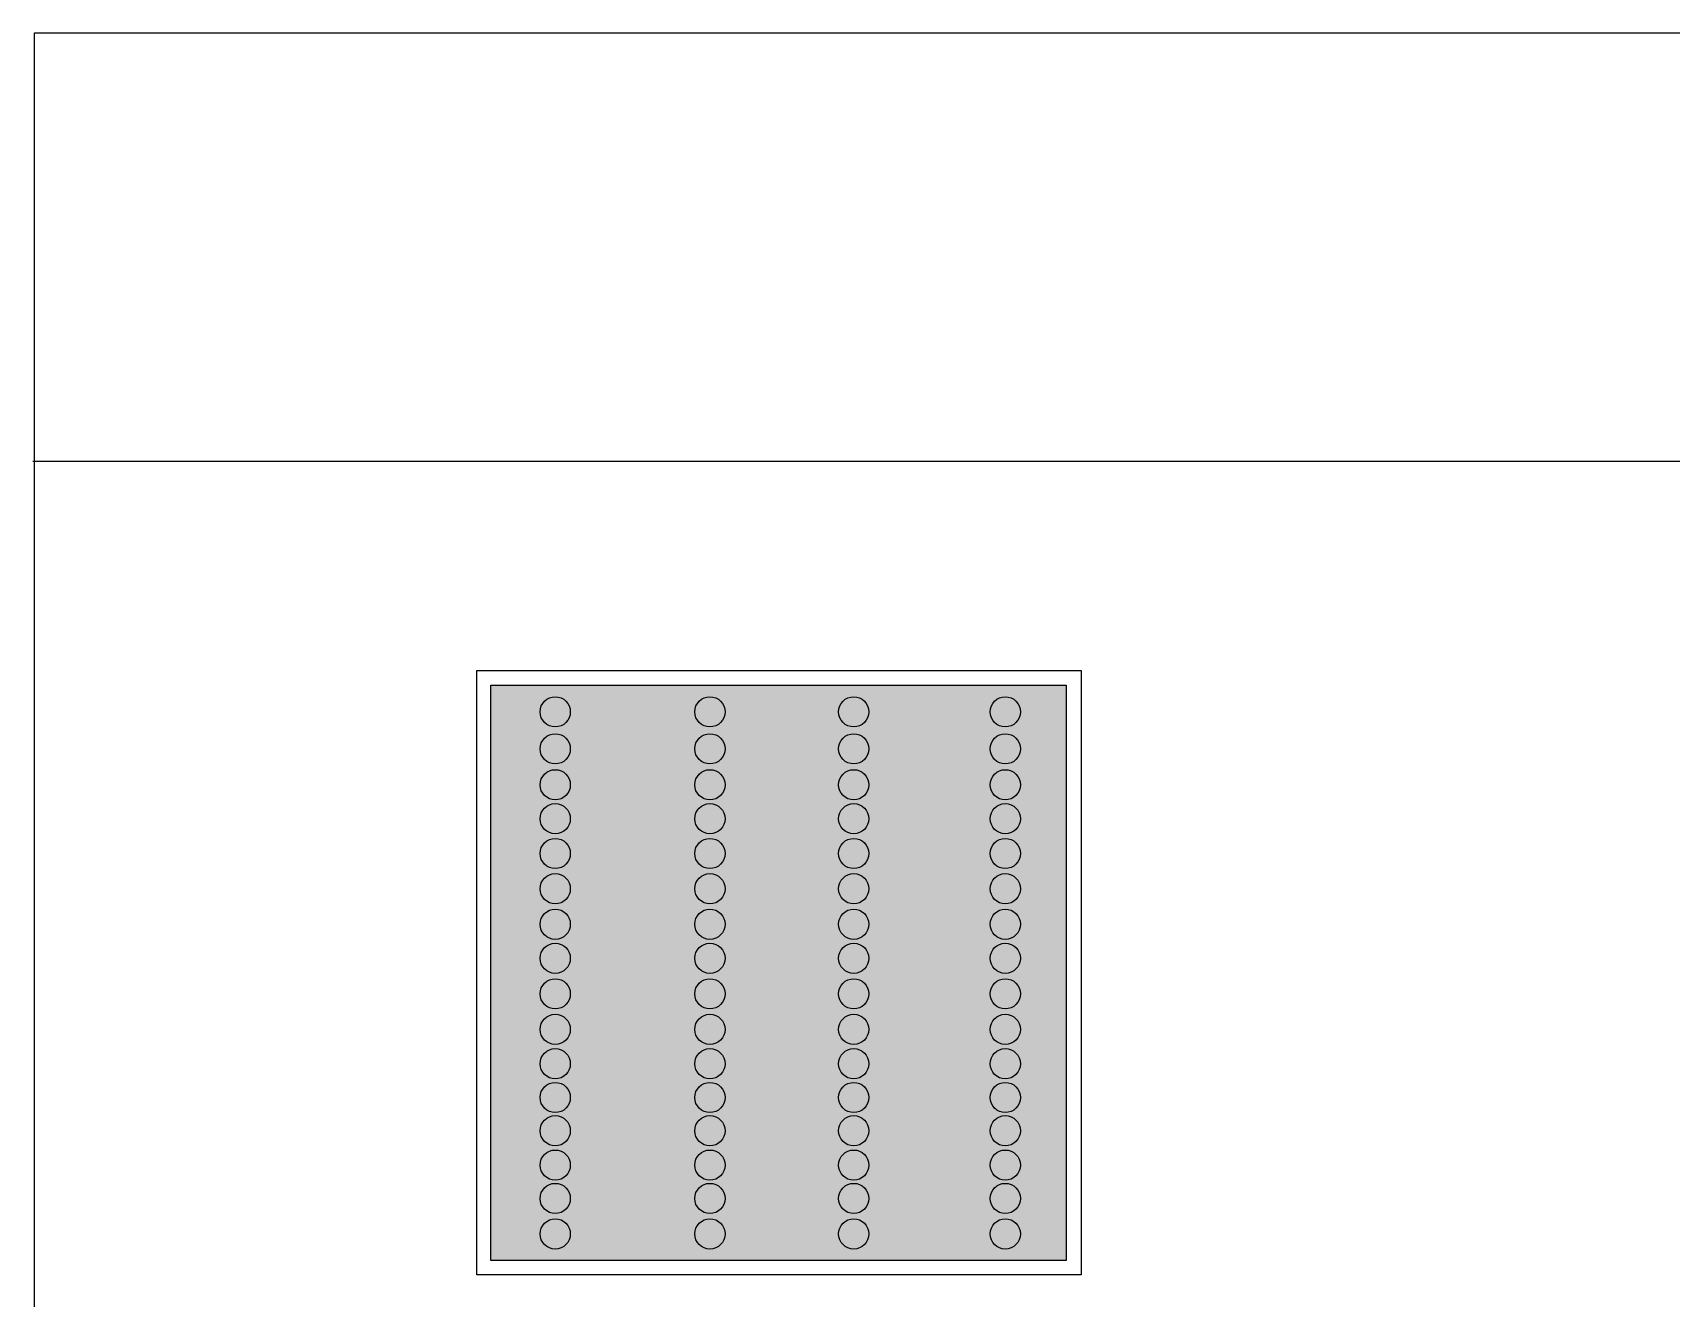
# Model space of a CAD drawing. Header units: metres. Extents: x 0 to 132, y -109 to 310.
# Drawn here: x 113.633 to 115.26, y 188.161 to 189.417 of the extents above; entities that cross this region are included whole.
import ezdxf

# ---------------------------------------------------------------- set-up
doc = ezdxf.new("R2010")
doc.units = ezdxf.units.M
doc.header["$LTSCALE"] = 0.036
doc.layers.add('elec text', color=20, linetype='Continuous')
doc.layers.add('HLEK_FL001_SYMBOLS', color=230, linetype='Continuous')

# ---------------------------------------------------------------- blocks, each defined once
blk = doc.blocks.new('panel led 4x16W 60x60cm acrylic')
at = {"layer": 'HLEK_FL001_SYMBOLS', "linetype": 'Continuous', "lineweight": 0}
h = blk.add_hatch(color=201, dxfattribs=at)
h.dxf.hatch_style = 1
h.paths.add_polyline_path([(45.4184, 65.5575), (45.4184, 64.9863), (45.9896, 64.9863), (45.9896, 65.5575)])
h.paths.add_polyline_path([(45.6208, 65.3554, -1), (45.6508, 65.3554, -1)], flags=16)
h.paths.add_polyline_path([(45.6208, 65.3904, -1), (45.6508, 65.3904, -1)], flags=16)
h.paths.add_polyline_path([(45.7936, 65.3554, -1), (45.7636, 65.3554, -1)], flags=16)
h.paths.add_polyline_path([(45.7636, 65.3904, -1), (45.7936, 65.3904, -1)], flags=16)
h.paths.add_polyline_path([(45.6508, 65.3202, -1), (45.6208, 65.3202, -1)], flags=16)
h.paths.add_polyline_path([(45.7936, 65.3202, -1), (45.7636, 65.3202, -1)], flags=16)
h.paths.add_polyline_path([(45.6208, 65.4249, -1), (45.6508, 65.4249, -1)], flags=16)
h.paths.add_polyline_path([(45.7636, 65.4249, -1), (45.7936, 65.4249, -1)], flags=16)
h.paths.add_polyline_path([(45.6508, 65.2864, -1), (45.6208, 65.2864, -1)], flags=16)
h.paths.add_polyline_path([(45.7936, 65.2864, -1), (45.7636, 65.2864, -1)], flags=16)
h.paths.add_polyline_path([(45.6208, 65.4586, -1), (45.6508, 65.4586, -1)], flags=16)
h.paths.add_polyline_path([(45.7636, 65.4586, -1), (45.7936, 65.4586, -1)], flags=16)
h.paths.add_polyline_path([(45.6508, 65.2511, -1), (45.6208, 65.2511, -1)], flags=16)
h.paths.add_polyline_path([(45.7936, 65.2511, -1), (45.7636, 65.2511, -1)], flags=16)
h.paths.add_polyline_path([(45.6208, 65.4943, -1), (45.6508, 65.4943, -1)], flags=16)
h.paths.add_polyline_path([(45.7636, 65.4943, -1), (45.7936, 65.4943, -1)], flags=16)
h.paths.add_polyline_path([(45.6508, 65.2158, -1), (45.6208, 65.2158, -1)], flags=16)
h.paths.add_polyline_path([(45.7936, 65.2158, -1), (45.7636, 65.2158, -1)], flags=16)
h.paths.add_polyline_path([(45.6208, 65.531, -1), (45.6508, 65.531, -1)], flags=16)
h.paths.add_polyline_path([(45.7636, 65.531, -1), (45.7936, 65.531, -1)], flags=16)
h.paths.add_polyline_path([(45.6508, 65.1817, -1), (45.6208, 65.1817, -1)], flags=16)
h.paths.add_polyline_path([(45.7936, 65.1817, -1), (45.7636, 65.1817, -1)], flags=16)
h.paths.add_polyline_path([(45.4672, 65.3554, -1), (45.4972, 65.3554, -1)], flags=16)
h.paths.add_polyline_path([(45.4672, 65.3904, -1), (45.4972, 65.3904, -1)], flags=16)
h.paths.add_polyline_path([(45.4972, 65.3202, -1), (45.4672, 65.3202, -1)], flags=16)
h.paths.add_polyline_path([(45.6508, 65.1482, -1), (45.6208, 65.1482, -1)], flags=16)
h.paths.add_polyline_path([(45.9441, 65.3554, -1), (45.9141, 65.3554, -1)], flags=16)
h.paths.add_polyline_path([(45.9441, 65.3904, -1), (45.9141, 65.3904, -1)], flags=16)
h.paths.add_polyline_path([(45.7936, 65.1482, -1), (45.7636, 65.1482, -1)], flags=16)
h.paths.add_polyline_path([(45.4672, 65.4249, -1), (45.4972, 65.4249, -1)], flags=16)
h.paths.add_polyline_path([(45.9441, 65.3202, -1), (45.9141, 65.3202, -1)], flags=16)
h.paths.add_polyline_path([(45.4972, 65.2864, -1), (45.4672, 65.2864, -1)], flags=16)
h.paths.add_polyline_path([(45.9141, 65.4249, -1), (45.9441, 65.4249, -1)], flags=16)
h.paths.add_polyline_path([(45.9441, 65.2864, -1), (45.9141, 65.2864, -1)], flags=16)
h.paths.add_polyline_path([(45.4672, 65.4586, -1), (45.4972, 65.4586, -1)], flags=16)
h.paths.add_polyline_path([(45.9141, 65.4586, -1), (45.9441, 65.4586, -1)], flags=16)
h.paths.add_polyline_path([(45.4972, 65.2511, -1), (45.4672, 65.2511, -1)], flags=16)
h.paths.add_polyline_path([(45.9441, 65.2511, -1), (45.9141, 65.2511, -1)], flags=16)
h.paths.add_polyline_path([(45.4672, 65.4943, -1), (45.4972, 65.4943, -1)], flags=16)
h.paths.add_polyline_path([(45.6508, 65.1152, -1), (45.6208, 65.1152, -1)], flags=16)
h.paths.add_polyline_path([(45.7936, 65.1152, -1), (45.7636, 65.1152, -1)], flags=16)
h.paths.add_polyline_path([(45.9141, 65.4943, -1), (45.9441, 65.4943, -1)], flags=16)
h.paths.add_polyline_path([(45.4972, 65.2158, -1), (45.4672, 65.2158, -1)], flags=16)
h.paths.add_polyline_path([(45.9441, 65.2158, -1), (45.9141, 65.2158, -1)], flags=16)
h.paths.add_polyline_path([(45.4672, 65.531, -1), (45.4972, 65.531, -1)], flags=16)
h.paths.add_polyline_path([(45.9141, 65.531, -1), (45.9441, 65.531, -1)], flags=16)
h.paths.add_polyline_path([(45.4972, 65.1817, -1), (45.4672, 65.1817, -1)], flags=16)
h.paths.add_polyline_path([(45.9441, 65.1817, -1), (45.9141, 65.1817, -1)], flags=16)
h.paths.add_polyline_path([(45.6508, 65.0811, -1), (45.6208, 65.0811, -1)], flags=16)
h.paths.add_polyline_path([(45.7936, 65.0811, -1), (45.7636, 65.0811, -1)], flags=16)
h.paths.add_polyline_path([(45.4972, 65.1482, -1), (45.4672, 65.1482, -1)], flags=16)
h.paths.add_polyline_path([(45.9441, 65.1482, -1), (45.9141, 65.1482, -1)], flags=16)
h.paths.add_polyline_path([(45.6508, 65.048, -1), (45.6208, 65.048, -1)], flags=16)
h.paths.add_polyline_path([(45.7936, 65.048, -1), (45.7636, 65.048, -1)], flags=16)
h.paths.add_polyline_path([(45.4972, 65.1152, -1), (45.4672, 65.1152, -1)], flags=16)
h.paths.add_polyline_path([(45.9441, 65.1152, -1), (45.9141, 65.1152, -1)], flags=16)
h.paths.add_polyline_path([(45.6508, 65.0128, -1), (45.6208, 65.0128, -1)], flags=16)
h.paths.add_polyline_path([(45.4972, 65.0811, -1), (45.4672, 65.0811, -1)], flags=16)
h.paths.add_polyline_path([(45.7936, 65.0128, -1), (45.7636, 65.0128, -1)], flags=16)
h.paths.add_polyline_path([(45.9441, 65.0811, -1), (45.9141, 65.0811, -1)], flags=16)
h.paths.add_polyline_path([(45.4972, 65.048, -1), (45.4672, 65.048, -1)], flags=16)
h.paths.add_polyline_path([(45.9441, 65.048, -1), (45.9141, 65.048, -1)], flags=16)
h.paths.add_polyline_path([(45.4972, 65.0128, -1), (45.4672, 65.0128, -1)], flags=16)
h.paths.add_polyline_path([(45.9441, 65.0128, -1), (45.9141, 65.0128, -1)], flags=16)
h = blk.add_hatch(color=11, dxfattribs=at)
h.dxf.hatch_style = 1
h.paths.add_polyline_path([(45.4972, 65.531, 1), (45.4672, 65.531, 1)])
h = blk.add_hatch(color=11, dxfattribs=at)
h.dxf.hatch_style = 1
h.paths.add_polyline_path([(45.6508, 65.531, 1), (45.6208, 65.531, 1)])
h = blk.add_hatch(color=11, dxfattribs=at)
h.dxf.hatch_style = 1
h.paths.add_polyline_path([(45.7936, 65.531, 1), (45.7636, 65.531, 1)])
h = blk.add_hatch(color=11, dxfattribs=at)
h.dxf.hatch_style = 1
h.paths.add_polyline_path([(45.9441, 65.531, 1), (45.9141, 65.531, 1)])
h = blk.add_hatch(color=11, dxfattribs=at)
h.dxf.hatch_style = 1
h.paths.add_polyline_path([(45.4972, 65.4943, 1), (45.4672, 65.4943, 1)])
h = blk.add_hatch(color=11, dxfattribs=at)
h.dxf.hatch_style = 1
h.paths.add_polyline_path([(45.6508, 65.4943, 1), (45.6208, 65.4943, 1)])
h = blk.add_hatch(color=11, dxfattribs=at)
h.dxf.hatch_style = 1
h.paths.add_polyline_path([(45.7936, 65.4943, 1), (45.7636, 65.4943, 1)])
h = blk.add_hatch(color=11, dxfattribs=at)
h.dxf.hatch_style = 1
h.paths.add_polyline_path([(45.9441, 65.4943, 1), (45.9141, 65.4943, 1)])
h = blk.add_hatch(color=11, dxfattribs=at)
h.dxf.hatch_style = 1
h.paths.add_polyline_path([(45.4972, 65.4586, 1), (45.4672, 65.4586, 1)])
h = blk.add_hatch(color=11, dxfattribs=at)
h.dxf.hatch_style = 1
h.paths.add_polyline_path([(45.6508, 65.4586, 1), (45.6208, 65.4586, 1)])
h = blk.add_hatch(color=11, dxfattribs=at)
h.dxf.hatch_style = 1
h.paths.add_polyline_path([(45.7936, 65.4586, 1), (45.7636, 65.4586, 1)])
h = blk.add_hatch(color=11, dxfattribs=at)
h.dxf.hatch_style = 1
h.paths.add_polyline_path([(45.9441, 65.4586, 1), (45.9141, 65.4586, 1)])
h = blk.add_hatch(color=11, dxfattribs=at)
h.dxf.hatch_style = 1
h.paths.add_polyline_path([(45.4972, 65.4249, 1), (45.4672, 65.4249, 1)])
h = blk.add_hatch(color=11, dxfattribs=at)
h.dxf.hatch_style = 1
h.paths.add_polyline_path([(45.6508, 65.4249, 1), (45.6208, 65.4249, 1)])
h = blk.add_hatch(color=11, dxfattribs=at)
h.dxf.hatch_style = 1
h.paths.add_polyline_path([(45.7936, 65.4249, 1), (45.7636, 65.4249, 1)])
h = blk.add_hatch(color=11, dxfattribs=at)
h.dxf.hatch_style = 1
h.paths.add_polyline_path([(45.9441, 65.4249, 1), (45.9141, 65.4249, 1)])
h = blk.add_hatch(color=11, dxfattribs=at)
h.dxf.hatch_style = 1
h.paths.add_polyline_path([(45.4972, 65.3904, 1), (45.4672, 65.3904, 1)])
h = blk.add_hatch(color=11, dxfattribs=at)
h.dxf.hatch_style = 1
h.paths.add_polyline_path([(45.6508, 65.3904, 1), (45.6208, 65.3904, 1)])
h = blk.add_hatch(color=11, dxfattribs=at)
h.dxf.hatch_style = 1
h.paths.add_polyline_path([(45.7936, 65.3904, 1), (45.7636, 65.3904, 1)])
h = blk.add_hatch(color=11, dxfattribs=at)
h.dxf.hatch_style = 1
h.paths.add_polyline_path([(45.9441, 65.3904, 1), (45.9141, 65.3904, 1)])
h = blk.add_hatch(color=11, dxfattribs=at)
h.dxf.hatch_style = 1
h.paths.add_polyline_path([(45.4972, 65.3554, 1), (45.4672, 65.3554, 1)])
h = blk.add_hatch(color=11, dxfattribs=at)
h.dxf.hatch_style = 1
h.paths.add_polyline_path([(45.6508, 65.3554, 1), (45.6208, 65.3554, 1)])
h = blk.add_hatch(color=11, dxfattribs=at)
h.dxf.hatch_style = 1
h.paths.add_polyline_path([(45.7936, 65.3554, 1), (45.7636, 65.3554, 1)])
h = blk.add_hatch(color=11, dxfattribs=at)
h.dxf.hatch_style = 1
h.paths.add_polyline_path([(45.9441, 65.3554, 1), (45.9141, 65.3554, 1)])
h = blk.add_hatch(color=11, dxfattribs=at)
h.dxf.hatch_style = 1
h.paths.add_polyline_path([(45.4972, 65.3202, 1), (45.4672, 65.3202, 1)])
h = blk.add_hatch(color=11, dxfattribs=at)
h.dxf.hatch_style = 1
h.paths.add_polyline_path([(45.6508, 65.3202, 1), (45.6208, 65.3202, 1)])
h = blk.add_hatch(color=11, dxfattribs=at)
h.dxf.hatch_style = 1
h.paths.add_polyline_path([(45.7936, 65.3202, 1), (45.7636, 65.3202, 1)])
h = blk.add_hatch(color=11, dxfattribs=at)
h.dxf.hatch_style = 1
h.paths.add_polyline_path([(45.9441, 65.3202, 1), (45.9141, 65.3202, 1)])
h = blk.add_hatch(color=11, dxfattribs=at)
h.dxf.hatch_style = 1
h.paths.add_polyline_path([(45.4972, 65.2864, 1), (45.4672, 65.2864, 1)])
h = blk.add_hatch(color=11, dxfattribs=at)
h.dxf.hatch_style = 1
h.paths.add_polyline_path([(45.6508, 65.2864, 1), (45.6208, 65.2864, 1)])
h = blk.add_hatch(color=11, dxfattribs=at)
h.dxf.hatch_style = 1
h.paths.add_polyline_path([(45.7936, 65.2864, 1), (45.7636, 65.2864, 1)])
h = blk.add_hatch(color=11, dxfattribs=at)
h.dxf.hatch_style = 1
h.paths.add_polyline_path([(45.9441, 65.2864, 1), (45.9141, 65.2864, 1)])
h = blk.add_hatch(color=11, dxfattribs=at)
h.dxf.hatch_style = 1
h.paths.add_polyline_path([(45.4972, 65.2511, 1), (45.4672, 65.2511, 1)])
h = blk.add_hatch(color=11, dxfattribs=at)
h.dxf.hatch_style = 1
h.paths.add_polyline_path([(45.6508, 65.2511, 1), (45.6208, 65.2511, 1)])
h = blk.add_hatch(color=11, dxfattribs=at)
h.dxf.hatch_style = 1
h.paths.add_polyline_path([(45.7936, 65.2511, 1), (45.7636, 65.2511, 1)])
h = blk.add_hatch(color=11, dxfattribs=at)
h.dxf.hatch_style = 1
h.paths.add_polyline_path([(45.9441, 65.2511, 1), (45.9141, 65.2511, 1)])
h = blk.add_hatch(color=11, dxfattribs=at)
h.dxf.hatch_style = 1
h.paths.add_polyline_path([(45.4972, 65.2158, 1), (45.4672, 65.2158, 1)])
h = blk.add_hatch(color=11, dxfattribs=at)
h.dxf.hatch_style = 1
h.paths.add_polyline_path([(45.6508, 65.2158, 1), (45.6208, 65.2158, 1)])
h = blk.add_hatch(color=11, dxfattribs=at)
h.dxf.hatch_style = 1
h.paths.add_polyline_path([(45.7936, 65.2158, 1), (45.7636, 65.2158, 1)])
h = blk.add_hatch(color=11, dxfattribs=at)
h.dxf.hatch_style = 1
h.paths.add_polyline_path([(45.9441, 65.2158, 1), (45.9141, 65.2158, 1)])
h = blk.add_hatch(color=11, dxfattribs=at)
h.dxf.hatch_style = 1
h.paths.add_polyline_path([(45.4972, 65.1817, 1), (45.4672, 65.1817, 1)])
h = blk.add_hatch(color=11, dxfattribs=at)
h.dxf.hatch_style = 1
h.paths.add_polyline_path([(45.6508, 65.1817, 1), (45.6208, 65.1817, 1)])
h = blk.add_hatch(color=11, dxfattribs=at)
h.dxf.hatch_style = 1
h.paths.add_polyline_path([(45.7936, 65.1817, 1), (45.7636, 65.1817, 1)])
h = blk.add_hatch(color=11, dxfattribs=at)
h.dxf.hatch_style = 1
h.paths.add_polyline_path([(45.9441, 65.1817, 1), (45.9141, 65.1817, 1)])
h = blk.add_hatch(color=11, dxfattribs=at)
h.dxf.hatch_style = 1
h.paths.add_polyline_path([(45.4972, 65.1482, 1), (45.4672, 65.1482, 1)])
h = blk.add_hatch(color=11, dxfattribs=at)
h.dxf.hatch_style = 1
h.paths.add_polyline_path([(45.6508, 65.1482, 1), (45.6208, 65.1482, 1)])
h = blk.add_hatch(color=11, dxfattribs=at)
h.dxf.hatch_style = 1
h.paths.add_polyline_path([(45.7936, 65.1482, 1), (45.7636, 65.1482, 1)])
h = blk.add_hatch(color=11, dxfattribs=at)
h.dxf.hatch_style = 1
h.paths.add_polyline_path([(45.9441, 65.1482, 1), (45.9141, 65.1482, 1)])
h = blk.add_hatch(color=11, dxfattribs=at)
h.dxf.hatch_style = 1
h.paths.add_polyline_path([(45.4972, 65.1152, 1), (45.4672, 65.1152, 1)])
h = blk.add_hatch(color=11, dxfattribs=at)
h.dxf.hatch_style = 1
h.paths.add_polyline_path([(45.6508, 65.1152, 1), (45.6208, 65.1152, 1)])
h = blk.add_hatch(color=11, dxfattribs=at)
h.dxf.hatch_style = 1
h.paths.add_polyline_path([(45.7936, 65.1152, 1), (45.7636, 65.1152, 1)])
h = blk.add_hatch(color=11, dxfattribs=at)
h.dxf.hatch_style = 1
h.paths.add_polyline_path([(45.9441, 65.1152, 1), (45.9141, 65.1152, 1)])
h = blk.add_hatch(color=11, dxfattribs=at)
h.dxf.hatch_style = 1
h.paths.add_polyline_path([(45.4972, 65.0811, 1), (45.4672, 65.0811, 1)])
h = blk.add_hatch(color=11, dxfattribs=at)
h.dxf.hatch_style = 1
h.paths.add_polyline_path([(45.6508, 65.0811, 1), (45.6208, 65.0811, 1)])
h = blk.add_hatch(color=11, dxfattribs=at)
h.dxf.hatch_style = 1
h.paths.add_polyline_path([(45.7936, 65.0811, 1), (45.7636, 65.0811, 1)])
h = blk.add_hatch(color=11, dxfattribs=at)
h.dxf.hatch_style = 1
h.paths.add_polyline_path([(45.9441, 65.0811, 1), (45.9141, 65.0811, 1)])
h = blk.add_hatch(color=11, dxfattribs=at)
h.dxf.hatch_style = 1
h.paths.add_polyline_path([(45.4972, 65.048, 1), (45.4672, 65.048, 1)])
h = blk.add_hatch(color=11, dxfattribs=at)
h.dxf.hatch_style = 1
h.paths.add_polyline_path([(45.6508, 65.048, 1), (45.6208, 65.048, 1)])
h = blk.add_hatch(color=11, dxfattribs=at)
h.dxf.hatch_style = 1
h.paths.add_polyline_path([(45.7936, 65.048, 1), (45.7636, 65.048, 1)])
h = blk.add_hatch(color=11, dxfattribs=at)
h.dxf.hatch_style = 1
h.paths.add_polyline_path([(45.9441, 65.048, 1), (45.9141, 65.048, 1)])
h = blk.add_hatch(color=11, dxfattribs=at)
h.dxf.hatch_style = 1
h.paths.add_polyline_path([(45.4972, 65.0128, 1), (45.4672, 65.0128, 1)])
h = blk.add_hatch(color=11, dxfattribs=at)
h.dxf.hatch_style = 1
h.paths.add_polyline_path([(45.6508, 65.0128, 1), (45.6208, 65.0128, 1)])
h = blk.add_hatch(color=11, dxfattribs=at)
h.dxf.hatch_style = 1
h.paths.add_polyline_path([(45.7936, 65.0128, 1), (45.7636, 65.0128, 1)])
h = blk.add_hatch(color=11, dxfattribs=at)
h.dxf.hatch_style = 1
h.paths.add_polyline_path([(45.9441, 65.0128, 1), (45.9141, 65.0128, 1)])
at = {"layer": 'HLEK_FL001_SYMBOLS'}
for points in [[(45.4043, 65.5722), (46.0043, 65.5722), (46.0043, 64.9722), (45.4043, 64.9722)], [(45.4184, 65.5575), (45.9896, 65.5575), (45.9896, 64.9863), (45.4184, 64.9863)]]:
    blk.add_lwpolyline(points, close=True, dxfattribs=at)
for centre in [(45.4822, 65.531), (45.6358, 65.531), (45.7786, 65.531), (45.9291, 65.531), (45.4822, 65.4943), (45.6358, 65.4943), (45.7786, 65.4943), (45.9291, 65.4943), (45.4822, 65.4586), (45.6358, 65.4586), (45.7786, 65.4586), (45.9291, 65.4586), (45.4822, 65.4249), (45.6358, 65.4249), (45.7786, 65.4249), (45.9291, 65.4249), (45.4822, 65.3904), (45.6358, 65.3904), (45.7786, 65.3904), (45.9291, 65.3904), (45.4822, 65.3554), (45.6358, 65.3554), (45.7786, 65.3554), (45.9291, 65.3554), (45.4822, 65.3202), (45.6358, 65.3202), (45.7786, 65.3202), (45.9291, 65.3202), (45.4822, 65.2864), (45.6358, 65.2864), (45.7786, 65.2864), (45.9291, 65.2864), (45.4822, 65.2511), (45.6358, 65.2511), (45.7786, 65.2511), (45.9291, 65.2511), (45.4822, 65.2158), (45.6358, 65.2158), (45.7786, 65.2158), (45.9291, 65.2158), (45.4822, 65.1817), (45.6358, 65.1817), (45.7786, 65.1817), (45.9291, 65.1817), (45.4822, 65.1482), (45.6358, 65.1482), (45.7786, 65.1482), (45.9291, 65.1482), (45.4822, 65.1152), (45.6358, 65.1152), (45.7786, 65.1152), (45.9291, 65.1152), (45.4822, 65.0811), (45.6358, 65.0811), (45.7786, 65.0811), (45.9291, 65.0811), (45.4822, 65.048), (45.6358, 65.048), (45.7786, 65.048), (45.9291, 65.048), (45.4822, 65.0128), (45.6358, 65.0128), (45.7786, 65.0128), (45.9291, 65.0128)]:
    blk.add_circle(centre, 0.015, dxfattribs=at)

msp = doc.modelspace()

# ---------------------------------------------------------------- linework, layer by layer
at = {"layer": 'elec text'}
msp.add_line((113.6328, 188.9923), (120.1408, 188.9923), dxfattribs=at)
msp.add_lwpolyline([(113.6346, 189.4174), (120.1387, 189.4174), (120.1387, 179.6283), (113.6346, 179.6283)], close=True, dxfattribs=at)

# ---------------------------------------------------------------- block references
at = {"layer": 'HLEK_FL001_SYMBOLS', "linetype": 'Continuous', "lineweight": 0}
msp.add_blockref('panel led 4x16W 60x60cm acrylic', (68.6694, 123.2124), dxfattribs=at)

doc.saveas('drawing.dxf')
